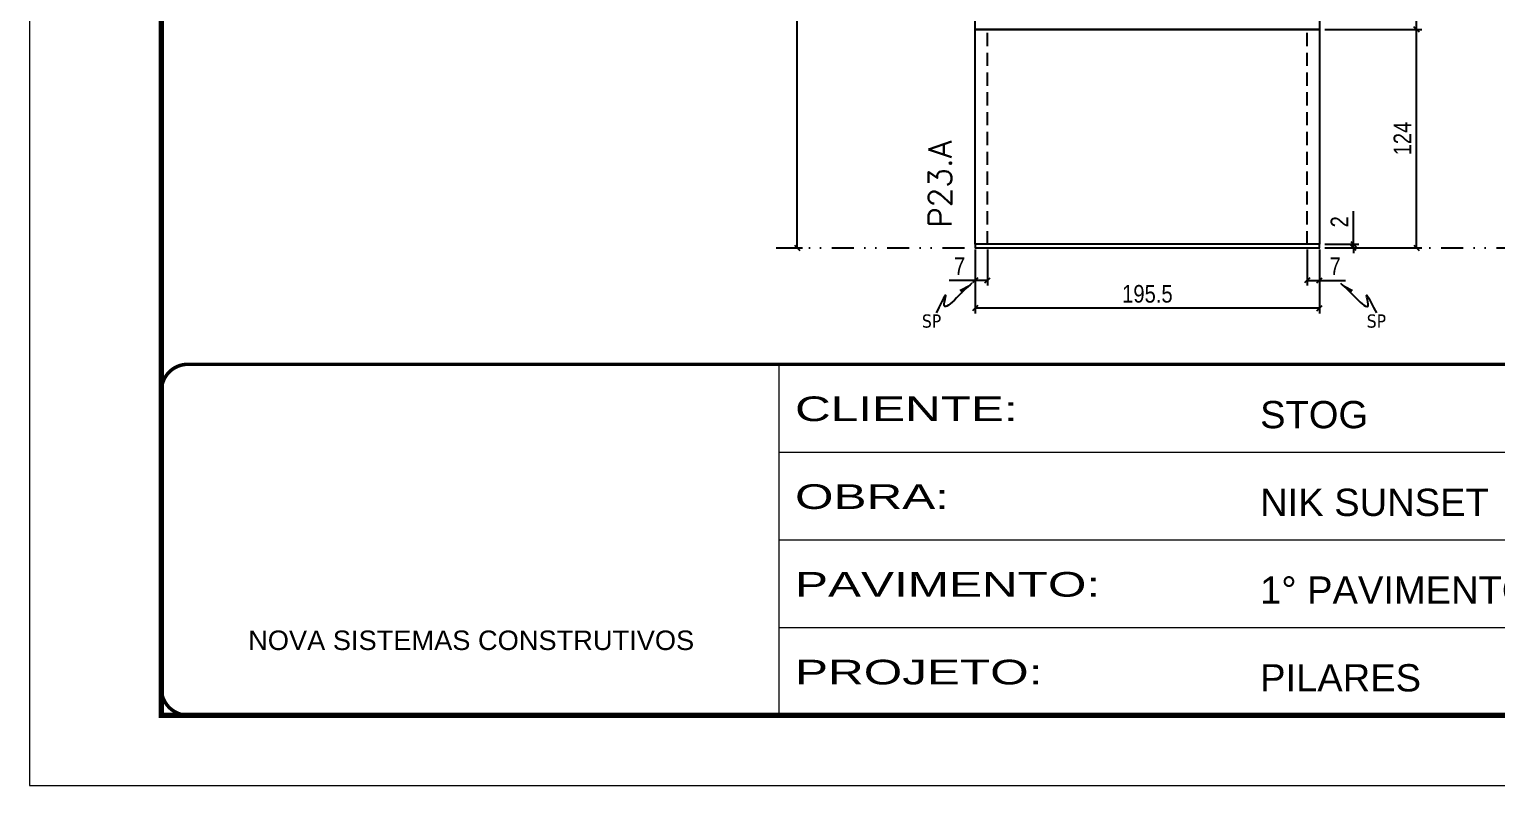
# Model space of a CAD drawing. Header units: millimetres. Extents: x 787 to 8287, y -592 to 17063.
# Drawn here: x 6194 to 7027, y 5151 to 5581 of the extents above; entities that cross this region are included whole.
import ezdxf

# ---------------------------------------------------------------- set-up
doc = ezdxf.new("R2010")
doc.units = ezdxf.units.MM
for name, pattern in [('CONTINUO', [0]), ('DASHED', [0.75, 0.5, -0.25]), ('DIVIDE2', [0.625, 0.25, -0.125, 0, -0.125, 0, -0.125]), ('HIDDEN', [0.375, 0.25, -0.125])]:
    doc.linetypes.add(name, pattern=pattern)
for name, color, linetype in [('COTA', 241, 'Continuous'), ('Nível', 160, 'Continuous'), ('Painéis', 200, 'Continuous'), ('Sarrafo de Pressão', 42, 'HIDDEN'), ('texto', 7, 'Continuous')]:
    doc.layers.add(name, color=color, linetype=linetype)
for name, color, linetype, lineweight in [('Folhas', 255, 'Continuous', 9), ('SARRAFO DE PRESSAO', 251, 'DASHED', 9), ('Texto Seção', 7, 'Continuous', 15)]:
    doc.layers.add(name, color=color, linetype=linetype, lineweight=lineweight)
doc.styles.add('ARIAL', font='arial.ttf')
doc.styles.add('COTA TECNICA', font='techl___.ttf', dxfattribs={"height": 10})
doc.styles.add('COTA TECNICA-50', font='techl___.ttf', dxfattribs={"height": 10})
doc.styles.add('REGUA-120', font='ROMANS.shx', dxfattribs={"height": 15})
doc.styles.get("Standard").update_dxf_attribs({"font": 'arial.ttf'})
doc.styles.add('Tecnologia', font='')
doc.styles.get('Tecnologia').set_extended_font_data('Forgotten Futurist')
doc.dimstyles.new('COTA PAINEL-50', dxfattribs={"dimtxt": 10, "dimasz": 3, "dimexe": 3, "dimexo": 3, "dimgap": 3, "dimtad": 1, "dimdec": 1, "dimzin": 12, "dimdsep": 46, "dimtxsty": 'COTA TECNICA-50', "dimblk1": 'OBLIQUE', "dimblk2": 'OBLIQUE', "dimsah": 1, "dimcen": 0.9, "dimclrd": 4, "dimclre": 4, "dimclrt": 240, "dimadec": 1, "dimazin": 3, "dimtfac": 1, "dimtdec": 1, "dimtmove": 0, "dimatfit": 3, "dimfxl": 0, "dimtolj": 1, "dimtzin": 12, "dimarcsym": 0})
doc.dimstyles.new('PAINEL', dxfattribs={"dimtxt": 10, "dimasz": 3, "dimexe": 3, "dimexo": 3, "dimgap": 3, "dimtad": 1, "dimdec": 1, "dimzin": 12, "dimdsep": 46, "dimtxsty": 'COTA TECNICA', "dimblk1": 'OBLIQUE', "dimblk2": 'OBLIQUE', "dimsah": 1, "dimcen": 0.9, "dimclrd": 4, "dimclre": 4, "dimclrt": 240, "dimadec": 1, "dimazin": 3, "dimtfac": 1, "dimtdec": 1, "dimtmove": 0, "dimatfit": 3, "dimfxl": 0, "dimtolj": 1, "dimtzin": 12, "dimarcsym": 0})
doc.dimstyles.get("Standard").update_dxf_attribs({"dimtxt": 0.18, "dimasz": 0.18, "dimexe": 0.18, "dimexo": 0.0625, "dimgap": 0.09, "dimtad": 0, "dimtih": 1, "dimtoh": 1, "dimdec": 4, "dimzin": 0, "dimdsep": 46, "dimtxsty": 'Standard', "dimcen": 0.09, "dimadec": 0, "dimazin": 0, "dimtfac": 1, "dimtdec": 4, "dimtofl": 0, "dimtmove": 0, "dimatfit": 3, "dimfxl": 0, "dimtolj": 1, "dimtzin": 0, "dimarcsym": 0})

# ---------------------------------------------------------------- blocks, each defined once
blk = doc.blocks.new('9999999999')
at = {"color": 30, "linetype": 'CONTINUO'}
for p, q in [((98564.56, 34230.21), (98564.56, 34429.45)), ((98564.56, 34379.64), (99583.98, 34379.64)), ((98564.56, 34329.83), (99487.98, 34329.83)), ((98564.56, 34280.02), (99487.98, 34280.02))]:
    blk.add_line(p, q, dxfattribs=at)
at = {"color": 30, "linetype": 'CONTINUO', "const_width": 2}
blk.add_lwpolyline([(99583.98, 34230.21), (99583.98, 34414.45, 0.414214), (99568.98, 34429.45), (98228.98, 34429.45, 0.414214), (98213.98, 34414.45), (98213.98, 34245.21, 0.414214), (98228.98, 34230.21), (99583.98, 34230.21)], format="xyb", dxfattribs=at)
at = {"layer": 'Folhas'}
blk.add_lwpolyline([(98138.98, 34190.21), (99623.98, 34190.21), (99623.98, 35240.21), (98138.98, 35240.21)], close=True, dxfattribs=at)
at = {"layer": 'Folhas', "color": 30, "const_width": 3}
blk.add_lwpolyline([(98213.98, 34230.21), (99583.98, 34230.21), (99583.98, 35200.21), (98213.98, 35200.21)], close=True, dxfattribs=at)
at = {"color": 7, "linetype": 'Continuous', "ltscale": 5, "style": 'ARIAL'}
for s, height, p in [('STOG', 15.483, (98837.68, 34393.13)), ('NIK SUNSET', 15.483, (98837.68, 34343.32)), ('1° PAVIMENTO', 15.4829, (98837.68, 34293.51)), ('NOVA SISTEMAS CONSTRUTIVOS', 11.0592, (98263.19, 34267.21)), ('PILARES', 15.483, (98837.68, 34243.7))]:
    blk.add_text(s, height=height, dxfattribs=at).set_placement(p)
at = {"layer": 'Folhas', "color": 7, "style": 'Tecnologia', "width": 1.5}
for s, p in [('CLIENTE:', (98573.65, 34397.17)), ('OBRA:', (98573.65, 34347.31)), ('PAVIMENTO:', (98573.65, 34297.5)), ('PROJETO:', (98573.65, 34247.69))]:
    blk.add_text(s, height=14, dxfattribs=at).set_placement(p)
blk = doc.blocks.new('_Oblique')
at = {"color": 0, "linetype": 'ByBlock', "lineweight": -2}
blk.add_line((-0.5, -0.5), (0.5, 0.5), dxfattribs=at)
blk = doc.blocks.new('*D1323')
at = {"layer": 'COTA', "color": 4, "lineweight": -2}
for p, q in [((6621.04, 5879.68), (6632.89, 5879.68)), ((6629.89, 5456.68), (6629.89, 5879.68)), ((6621.04, 5456.68), (6632.89, 5456.68))]:
    blk.add_line(p, q, dxfattribs=at)
at = {"layer": 'Defpoints', "color": 0}
for p in [(6618.04, 5879.68), (6629.89, 5879.68), (6618.04, 5456.68)]:
    blk.add_point(p, dxfattribs=at)
at = {"layer": 'COTA', "color": 4, "lineweight": -2, "xscale": 3, "yscale": 3, "zscale": 3}
for p, rotation in [((6629.89, 5879.68), 90), ((6629.89, 5456.68), 270)]:
    blk.add_blockref('_Oblique', p, dxfattribs=dict(at, rotation=rotation))
at = {"layer": 'COTA', "color": 240, "insert": (6621.68, 5668.18), "char_height": 10, "attachment_point": 5, "rotation": 90, "style": 'COTA TECNICA-50'}
blk.add_mtext('\\A1;423', dxfattribs=at)
blk = doc.blocks.new('*D641')
at = {"layer": 'COTA', "color": 4, "lineweight": -2}
for p, q in [((6730.95, 5455.68), (6730.95, 5419.32)), ((6926.45, 5455.68), (6926.45, 5419.32)), ((6926.45, 5422.32), (6730.95, 5422.32))]:
    blk.add_line(p, q, dxfattribs=at)
at = {"layer": 'Defpoints', "color": 0}
for p in [(6730.95, 5458.68), (6926.45, 5458.68), (6730.95, 5422.32)]:
    blk.add_point(p, dxfattribs=at)
at = {"layer": 'COTA', "color": 4, "lineweight": -2, "xscale": 3, "yscale": 3, "zscale": 3, "rotation": 180}
blk.add_blockref('_Oblique', (6730.95, 5422.32), dxfattribs=at)
at = {"layer": 'COTA', "color": 4, "lineweight": -2, "xscale": 3, "yscale": 3, "zscale": 3}
blk.add_blockref('_Oblique', (6926.45, 5422.32), dxfattribs=at)
at = {"layer": 'COTA', "color": 240, "insert": (6828.7, 5430.46), "char_height": 10, "attachment_point": 5, "style": 'COTA TECNICA'}
blk.add_mtext('\\A1;195.5', dxfattribs=at)
blk = doc.blocks.new('*D642')
at = {"layer": 'COTA', "color": 4, "lineweight": -2}
for p, q in [((6919.45, 5455.68), (6919.45, 5435.17)), ((6926.45, 5453.68), (6926.45, 5435.17)), ((6919.45, 5438.17), (6926.45, 5438.17)), ((6926.45, 5438.17), (6941.18, 5438.17))]:
    blk.add_line(p, q, dxfattribs=at)
at = {"layer": 'Defpoints', "color": 0}
for p in [(6919.45, 5458.68), (6926.45, 5456.68), (6926.45, 5438.17)]:
    blk.add_point(p, dxfattribs=at)
at = {"layer": 'COTA', "color": 4, "lineweight": -2, "xscale": 3, "yscale": 3, "zscale": 3, "rotation": 180}
blk.add_blockref('_Oblique', (6919.45, 5438.17), dxfattribs=at)
at = {"layer": 'COTA', "color": 4, "lineweight": -2, "xscale": 3, "yscale": 3, "zscale": 3}
blk.add_blockref('_Oblique', (6926.45, 5438.17), dxfattribs=at)
at = {"layer": 'COTA', "color": 240, "insert": (6935.31, 5446.24), "char_height": 10, "attachment_point": 5, "style": 'COTA TECNICA-50'}
blk.add_mtext('\\A1;7', dxfattribs=at)
blk = doc.blocks.new('*D643')
at = {"layer": 'COTA', "color": 4, "lineweight": -2}
for p, q in [((6730.95, 5453.68), (6730.95, 5435.17)), ((6737.95, 5455.68), (6737.95, 5435.17)), ((6730.95, 5438.17), (6716.22, 5438.17)), ((6737.95, 5438.17), (6730.95, 5438.17))]:
    blk.add_line(p, q, dxfattribs=at)
at = {"layer": 'Defpoints', "color": 0}
for p in [(6730.95, 5456.68), (6737.95, 5458.68), (6730.95, 5438.17)]:
    blk.add_point(p, dxfattribs=at)
at = {"layer": 'COTA', "color": 4, "lineweight": -2, "xscale": 3, "yscale": 3, "zscale": 3, "rotation": 180}
blk.add_blockref('_Oblique', (6730.95, 5438.17), dxfattribs=at)
at = {"layer": 'COTA', "color": 4, "lineweight": -2, "xscale": 3, "yscale": 3, "zscale": 3}
blk.add_blockref('_Oblique', (6737.95, 5438.17), dxfattribs=at)
at = {"layer": 'COTA', "color": 240, "insert": (6722.08, 5446.24), "char_height": 10, "attachment_point": 5, "style": 'COTA TECNICA-50'}
blk.add_mtext('\\A1;7', dxfattribs=at)
blk = doc.blocks.new('*D644')
at = {"layer": 'COTA', "color": 4, "linetype": 'ByBlock', "lineweight": -2}
for p, q in [((6929.45, 5580.68), (6984.53, 5580.68)), ((6981.53, 5456.68), (6981.53, 5580.68)), ((6929.45, 5456.68), (6984.53, 5456.68))]:
    blk.add_line(p, q, dxfattribs=at)
at = {"layer": 'Defpoints', "color": 0, "linetype": 'ByBlock'}
for p in [(6926.45, 5580.68), (6981.53, 5580.68), (6926.45, 5456.68)]:
    blk.add_point(p, dxfattribs=at)
at = {"layer": 'COTA', "color": 4, "linetype": 'ByBlock', "lineweight": -2, "xscale": 3, "yscale": 3, "zscale": 3}
for p, rotation in [((6981.53, 5580.68), 90), ((6981.53, 5456.68), 270)]:
    blk.add_blockref('_Oblique', p, dxfattribs=dict(at, rotation=rotation))
at = {"layer": 'COTA', "color": 240, "linetype": 'ByBlock', "insert": (6973.46, 5518.68), "char_height": 10, "attachment_point": 5, "rotation": 90, "style": 'COTA TECNICA'}
blk.add_mtext('\\A1;124', dxfattribs=at)
blk = doc.blocks.new('*D645')
at = {"layer": 'COTA', "color": 4, "lineweight": -2}
for p, q in [((6945.71, 5458.68), (6945.71, 5477.48)), ((6929.45, 5458.68), (6948.71, 5458.68)), ((6929.45, 5456.68), (6948.71, 5456.68)), ((6945.71, 5456.68), (6945.71, 5458.68)), ((6945.71, 5456.68), (6945.71, 5453.68))]:
    blk.add_line(p, q, dxfattribs=at)
at = {"layer": 'Defpoints', "color": 0}
for p in [(6926.45, 5458.68), (6926.45, 5456.68), (6945.71, 5456.68)]:
    blk.add_point(p, dxfattribs=at)
at = {"layer": 'COTA', "color": 4, "lineweight": -2, "xscale": 3, "yscale": 3, "zscale": 3}
for p, rotation in [((6945.71, 5458.68), 270), ((6945.71, 5456.68), 90)]:
    blk.add_blockref('_Oblique', p, dxfattribs=dict(at, rotation=rotation))
at = {"layer": 'COTA', "color": 240, "insert": (6937.71, 5471.42), "char_height": 10, "attachment_point": 5, "rotation": 90, "style": 'COTA TECNICA-50'}
blk.add_mtext('\\A1;2', dxfattribs=at)
blk = doc.blocks.new('*D646')
at = {"layer": 'COTA', "color": 4, "linetype": 'ByBlock', "lineweight": -2}
for p, q in [((6929.45, 5580.68), (6984.53, 5580.68)), ((6981.53, 5456.68), (6981.53, 5580.68)), ((6929.45, 5456.68), (6984.53, 5456.68))]:
    blk.add_line(p, q, dxfattribs=at)
at = {"layer": 'Defpoints', "color": 0, "linetype": 'ByBlock'}
for p in [(6926.45, 5580.68), (6981.53, 5580.68), (6926.45, 5456.68)]:
    blk.add_point(p, dxfattribs=at)
at = {"layer": 'COTA', "color": 4, "linetype": 'ByBlock', "lineweight": -2, "xscale": 3, "yscale": 3, "zscale": 3}
for p, rotation in [((6981.53, 5580.68), 90), ((6981.53, 5456.68), 270)]:
    blk.add_blockref('_Oblique', p, dxfattribs=dict(at, rotation=rotation))
at = {"layer": 'COTA', "color": 240, "linetype": 'ByBlock', "insert": (6973.46, 5518.68), "char_height": 10, "attachment_point": 5, "rotation": 90, "style": 'COTA TECNICA'}
blk.add_mtext('\\A1;124', dxfattribs=at)
blk = doc.blocks.new('*D647')
at = {"layer": 'COTA', "color": 4, "lineweight": -2}
for p, q in [((6929.45, 5702.68), (6984.53, 5702.68)), ((6981.53, 5580.68), (6981.53, 5702.68)), ((6929.45, 5580.68), (6984.53, 5580.68))]:
    blk.add_line(p, q, dxfattribs=at)
at = {"layer": 'Defpoints', "color": 0}
for p in [(6926.45, 5702.68), (6981.53, 5702.68), (6926.45, 5580.68)]:
    blk.add_point(p, dxfattribs=at)
at = {"layer": 'COTA', "color": 4, "lineweight": -2, "xscale": 3, "yscale": 3, "zscale": 3}
for p, rotation in [((6981.53, 5702.68), 90), ((6981.53, 5580.68), 270)]:
    blk.add_blockref('_Oblique', p, dxfattribs=dict(at, rotation=rotation))
at = {"layer": 'COTA', "color": 240, "insert": (6973.47, 5641.68), "char_height": 10, "attachment_point": 5, "rotation": 90, "style": 'COTA TECNICA-50'}
blk.add_mtext('\\A1;122', dxfattribs=at)

msp = doc.modelspace()

# ---------------------------------------------------------------- linework, layer by layer
at = {"layer": 'Nível', "color": 4, "linetype": 'DIVIDE2', "ltscale": 50}
msp.add_line((6618.04, 5456.68), (7639, 5456.68), dxfattribs=at)
at = {"layer": 'Painéis'}
for points in [[(6730.95, 5702.68), (6926.45, 5702.68), (6926.45, 5580.68), (6730.95, 5580.68)], [(6730.95, 5580.68), (6926.45, 5580.68), (6926.45, 5458.68), (6730.95, 5458.68)], [(6730.95, 5456.68), (6926.45, 5456.68), (6926.45, 5458.68), (6730.95, 5458.68)]]:
    msp.add_lwpolyline(points, close=True, dxfattribs=at)
at = {"layer": 'Sarrafo de Pressão', "ltscale": 30}
for p, q in [((6737.95, 5458.68), (6737.95, 5580.68)), ((6919.45, 5458.68), (6919.45, 5580.68))]:
    msp.add_line(p, q, dxfattribs=at)

# ---------------------------------------------------------------- block references
at = {"layer": 'SARRAFO DE PRESSAO', "color": 6, "linetype": 'ByBlock'}
msp.add_blockref('9999999999', (-91944.98, -29038.94), dxfattribs=at)

# ---------------------------------------------------------------- texts
at = {"layer": 'texto', "color": 0, "char_height": 7.5, "attachment_point": 5}
for insert in [(6706.17, 5415), (6958.7, 5415)]:
    msp.add_mtext('{\\fTahoma|b0|i0|c0|p34;\\C4;SP}', dxfattribs=dict(at, insert=insert))
at = {"layer": 'Texto Seção', "insert": (6717.48, 5467.93), "char_height": 13, "width": 285.3299, "attachment_point": 7, "rotation": 90, "style": 'REGUA-120'}
msp.add_mtext('P23.A', dxfattribs=at)

# ---------------------------------------------------------------- dimensions: what is measured, and where the dimension line sits
at = {"layer": 'COTA'}
for base, p1, p2, angle, picture, middle in [((6629.89, 5879.68), (6618.04, 5456.68), (6618.04, 5879.68), 90, '*D1323', (6621.68, 5668.18)), ((6981.53, 5702.68), (6926.45, 5580.68), (6926.45, 5702.68), 90, '*D647', (6973.47, 5641.68)), ((6730.95, 5438.17), (6737.95, 5458.68), (6730.95, 5456.68), 180, '*D643', (6722.08, 5446.24))]:
    dim = msp.add_linear_dim(base=base, p1=p1, p2=p2, angle=angle, dimstyle='COTA PAINEL-50', dxfattribs=at)
    dim.commit()
    dim.dimension.update_dxf_attribs({"geometry": picture, "text_midpoint": middle})
at = {"layer": 'COTA', "linetype": 'ByBlock'}
for picture in ['*D644', '*D646']:
    dim = msp.add_aligned_dim(p1=(6926.45, 5456.68), p2=(6926.45, 5580.68), distance=-55.08, dimstyle='PAINEL', dxfattribs=at)
    dim.commit()
    dim.dimension.update_dxf_attribs({"geometry": picture, "text_midpoint": (6973.46, 5518.68)})
at = {"layer": 'COTA'}
dim = msp.add_linear_dim(base=(6945.71, 5456.68), p1=(6926.45, 5458.68), p2=(6926.45, 5456.68), angle=90, dimstyle='COTA PAINEL-50', dxfattribs=at)
dim.commit()
dim.dimension.update_dxf_attribs({"geometry": '*D645', "text_midpoint": (6945.71, 5471.42), "dimtype": 160})
dim = msp.add_linear_dim(base=(6730.95, 5422.32), p1=(6926.45, 5458.68), p2=(6730.95, 5458.68), angle=180, dimstyle='PAINEL', override={"dimarcsym": 2}, dxfattribs=at)
dim.commit()
dim.dimension.update_dxf_attribs({"geometry": '*D641', "text_midpoint": (6828.7, 5430.46)})
dim = msp.add_linear_dim(base=(6926.45, 5438.17), p1=(6919.45, 5458.68), p2=(6926.45, 5456.68), dimstyle='COTA PAINEL-50', dxfattribs=at)
dim.commit()
dim.dimension.update_dxf_attribs({"geometry": '*D642', "text_midpoint": (6935.31, 5446.24)})

# ---------------------------------------------------------------- leaders
at = {"layer": 'COTA', "path_type": 1}
for points in [[(6729.12, 5436.5), (6713.33, 5424.66), (6714.26, 5429.47), (6708.71, 5419.69)], [(6938.28, 5436.5), (6954.06, 5424.66), (6953.14, 5429.47), (6958.69, 5419.69)]]:
    msp.add_leader(points, dimstyle='Standard', override={"dimasz": 8}, dxfattribs=at)

doc.saveas('drawing.dxf')
